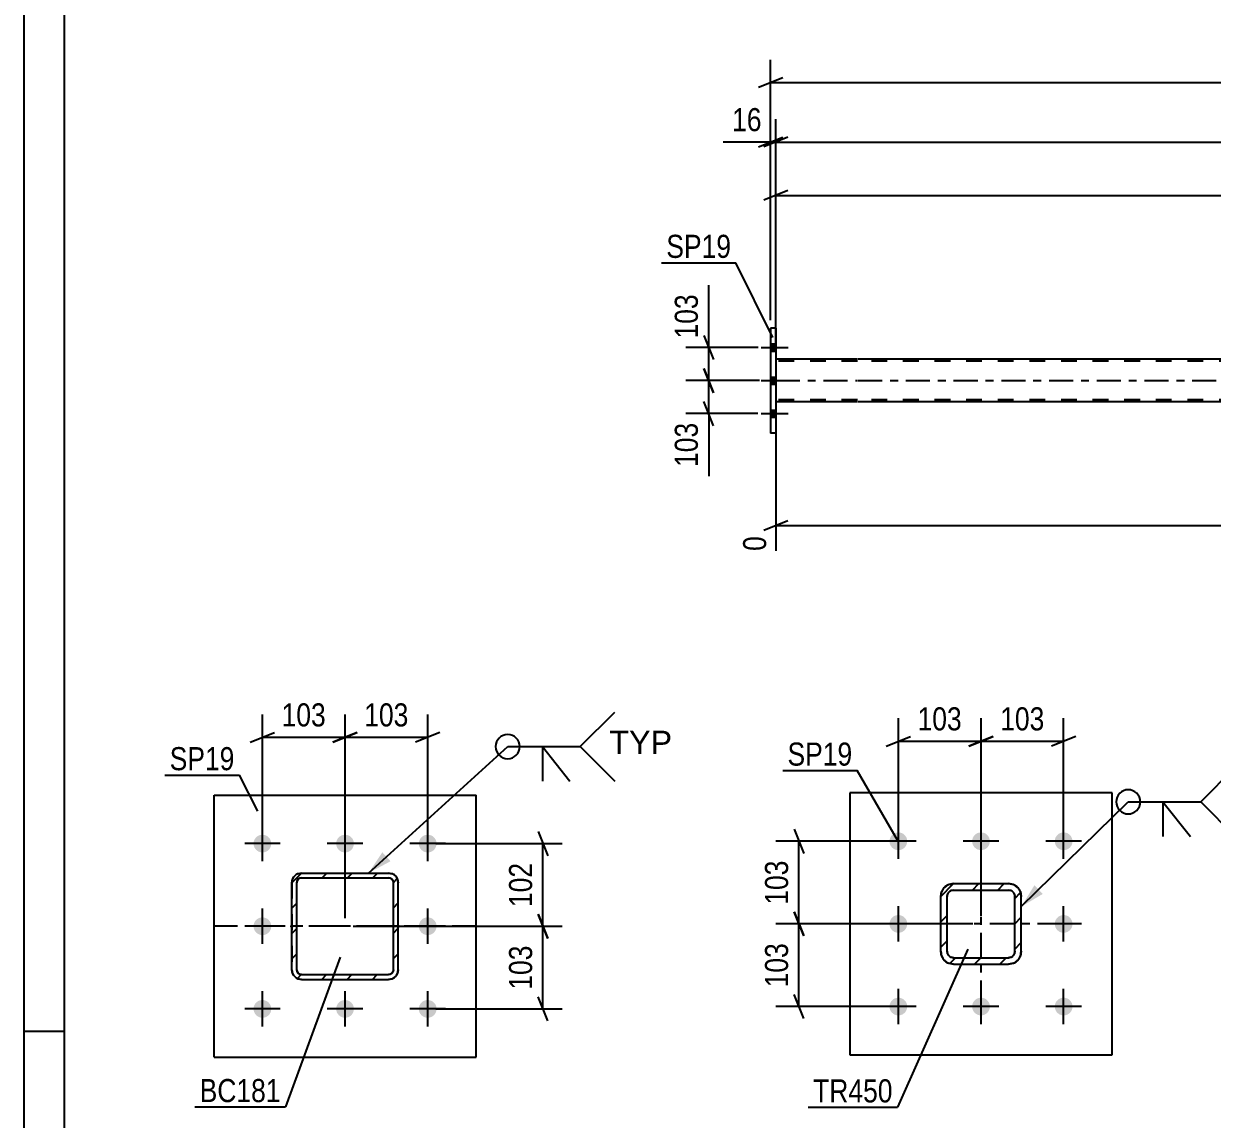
# Model space of a CAD drawing. Header units: millimetres. Extents: x 0 to 841, y 0 to 594.
# Drawn here: x 0 to 147.4, y 138.1 to 274 of the extents above; entities that cross this region are included whole.
import ezdxf

# ---------------------------------------------------------------- set-up
doc = ezdxf.new("R2010")
doc.units = ezdxf.units.MM
doc.linetypes.add('DXK_LINE_DOT2', pattern=[3.9198, 1.9599, -1.9599])
doc.linetypes.add('DXK_LINE_DOT3', pattern=[5.9187, 2.979, -0.9799, 0.9799, -0.9799])
doc.styles.add('Arial', font='ARIAL.TTF', dxfattribs={"height": 0.2})
doc.styles.add('Arial Narrow', font='ARIALN.TTF', dxfattribs={"height": 0.2})

# ---------------------------------------------------------------- blocks, each defined once
blk = doc.blocks.new('Unknown-318888172-1133')
at = {"color": 5, "linetype": 'Continuous'}
for p, q in [((0, 594), (0, 0)), ((5, 589), (5, 5)), ((5, 149), (0, 149))]:
    blk.add_line(p, q, dxfattribs=at)
blk = doc.blocks.new('Bolt-318888172-7480 - 7459')
at = {"linetype": 'Continuous'}
for points in [[(108.48, 171.48, -1), (108.48, 173.68, -1)], [(118.73, 171.48, -1), (118.73, 173.68, -1)], [(128.98, 171.48, -1), (128.98, 173.68, -1)], [(108.48, 161.23, -1), (108.48, 163.43, -1)], [(128.98, 161.23, -1), (128.98, 163.43, -1)], [(108.48, 150.98, -1), (108.48, 153.18, -1)], [(118.73, 150.98, -1), (118.73, 153.18, -1)], [(128.98, 150.98, -1), (128.98, 153.18, -1)]]:
    blk.add_hatch(color=1, dxfattribs=at).paths.add_polyline_path(points)
at = {"color": 1, "linetype": 'Continuous'}
for p, q in [((108.48, 170.38), (108.48, 174.78)), ((118.73, 170.38), (118.73, 174.78)), ((128.98, 170.38), (128.98, 174.78)), ((110.68, 172.58), (106.28, 172.58)), ((120.93, 172.58), (116.53, 172.58)), ((131.18, 172.58), (126.78, 172.58)), ((108.48, 160.13), (108.48, 164.53)), ((128.98, 160.13), (128.98, 164.53)), ((110.68, 162.33), (106.28, 162.33)), ((131.18, 162.33), (126.78, 162.33)), ((108.48, 149.88), (108.48, 154.28)), ((118.73, 149.88), (118.73, 154.28)), ((128.98, 149.88), (128.98, 154.28)), ((110.68, 152.08), (106.28, 152.08)), ((120.93, 152.08), (116.53, 152.08)), ((131.18, 152.08), (126.78, 152.08))]:
    blk.add_line(p, q, dxfattribs=at)
blk = doc.blocks.new('Part-318888172-7505 - 7459')
at = {"linetype": 'Continuous'}
h = blk.add_hatch(dxfattribs=at)
h.set_pattern_fill('', scale=0.7, style=0, pattern_type=0)
h.set_pattern_definition([(45, (115.3314, 167.3295), (-1.57154, 1.57154), [])])
h.paths.add_polyline_path([(122.13, 167.33), (115.33, 167.33), (114.72, 167.21), (114.2, 166.86), (113.85, 166.34), (113.73, 165.73), (113.73, 158.93), (113.85, 158.32), (114.2, 157.8), (114.72, 157.45), (115.33, 157.33), (122.13, 157.33), (122.74, 157.45), (123.26, 157.8), (123.61, 158.32), (123.73, 158.93), (123.73, 165.73), (123.61, 166.34), (123.26, 166.86), (122.74, 167.21)])
h.paths.add_polyline_path([(122.87, 166.04), (122.93, 165.73), (122.93, 158.93), (122.87, 158.62), (122.7, 158.36), (122.44, 158.19), (122.13, 158.13), (115.33, 158.13), (115.03, 158.19), (114.77, 158.36), (114.59, 158.62), (114.53, 158.93), (114.53, 165.73), (114.59, 166.04), (114.77, 166.3), (115.03, 166.47), (115.33, 166.53), (122.13, 166.53), (122.44, 166.47), (122.7, 166.3)])
at = {"color": 7, "linetype": 'DXK_LINE_DOT3'}
for p, q in [((118.73, 152.33), (118.73, 172.33)), ((128.73, 162.33), (108.73, 162.33))]:
    blk.add_line(p, q, dxfattribs=at)
at = {"color": 7, "linetype": 'DXK_LINE_DOT2'}
for p, q in [((114.72, 167.21), (115.33, 167.33)), ((115.33, 167.33), (122.13, 167.33)), ((122.13, 167.33), (122.74, 167.21)), ((113.73, 165.73), (113.85, 166.34)), ((113.73, 158.93), (113.73, 165.73)), ((114.59, 166.04), (114.53, 165.73)), ((114.53, 158.93), (114.53, 165.73)), ((115.33, 166.53), (115.03, 166.47)), ((115.33, 166.53), (122.13, 166.53)), ((122.44, 166.47), (122.13, 166.53)), ((122.93, 165.73), (122.87, 166.04)), ((122.93, 158.93), (122.93, 165.73)), ((123.61, 166.34), (123.73, 165.73)), ((123.73, 158.93), (123.73, 165.73)), ((113.85, 158.32), (113.73, 158.93)), ((114.53, 158.93), (114.59, 158.62)), ((115.03, 158.19), (115.33, 158.13)), ((115.33, 158.13), (122.13, 158.13)), ((122.13, 158.13), (122.44, 158.19)), ((122.87, 158.62), (122.93, 158.93)), ((123.73, 158.93), (123.61, 158.32)), ((115.33, 157.33), (114.72, 157.45)), ((115.33, 157.33), (122.13, 157.33)), ((122.74, 157.45), (122.13, 157.33))]:
    blk.add_line(p, q, dxfattribs=at)
at = {"color": 2, "linetype": 'Continuous'}
for p, q in [((115.33, 167.33), (114.72, 167.21)), ((115.33, 167.33), (122.13, 167.33)), ((122.74, 167.21), (122.13, 167.33)), ((113.85, 166.34), (113.73, 165.73)), ((113.73, 158.93), (113.73, 165.73)), ((114.53, 165.73), (114.59, 166.04)), ((114.53, 158.93), (114.53, 165.73)), ((115.03, 166.47), (115.33, 166.53)), ((115.33, 166.53), (122.13, 166.53)), ((122.13, 166.53), (122.44, 166.47)), ((122.87, 166.04), (122.93, 165.73)), ((122.93, 158.93), (122.93, 165.73)), ((123.73, 165.73), (123.61, 166.34)), ((123.73, 158.93), (123.73, 165.73)), ((113.73, 158.93), (113.85, 158.32)), ((114.59, 158.62), (114.53, 158.93)), ((115.33, 158.13), (115.03, 158.19)), ((115.33, 158.13), (122.13, 158.13)), ((122.44, 158.19), (122.13, 158.13)), ((122.93, 158.93), (122.87, 158.62)), ((123.61, 158.32), (123.73, 158.93)), ((114.72, 157.45), (115.33, 157.33)), ((115.33, 157.33), (122.13, 157.33)), ((122.13, 157.33), (122.74, 157.45))]:
    blk.add_line(p, q, dxfattribs=at)
at = {"color": 7, "linetype": 'DXK_LINE_DOT2'}
for centre, radius, start, end in [((115.33, 165.73), 1.6, 112.5, 157.5), ((122.13, 165.73), 1.6, 22.5, 67.5), ((115.33, 165.73), 0.8, 112.5, 157.5), ((122.13, 165.73), 0.8, 22.5, 67.5), ((115.33, 158.93), 1.6, 202.5, 247.5), ((115.33, 158.93), 0.8, 202.5, 247.5), ((122.13, 158.93), 0.8, 292.5, 337.5), ((122.13, 158.93), 1.6, 292.5, 337.5)]:
    blk.add_arc(centre, radius, start, end, dxfattribs=at)
at = {"color": 2, "linetype": 'Continuous'}
for centre, radius, start, end in [((115.33, 165.73), 1.6, 112.5, 157.5), ((122.13, 165.73), 1.6, 22.5, 67.5), ((115.33, 165.73), 0.8, 112.5, 157.5), ((122.13, 165.73), 0.8, 22.5, 67.5), ((115.33, 158.93), 1.6, 202.5, 247.5), ((115.33, 158.93), 0.8, 202.5, 247.5), ((122.13, 158.93), 0.8, 292.5, 337.5), ((122.13, 158.93), 1.6, 292.5, 337.5)]:
    blk.add_arc(centre, radius, start, end, dxfattribs=at)
blk = doc.blocks.new('Part-318888172-7579 - 7459')
at = {"color": 2, "linetype": 'Continuous'}
for p, q in [((134.98, 178.58), (102.48, 178.58)), ((102.48, 178.58), (102.48, 146.08)), ((134.98, 146.08), (134.98, 178.58)), ((102.48, 146.08), (134.98, 146.08))]:
    blk.add_line(p, q, dxfattribs=at)
blk = doc.blocks.new('Bolt-318888172-3132 - 3103')
at = {"linetype": 'Continuous'}
for points in [[(93.28, 233.37), (93.28, 234.25), (92.64, 234.25), (92.64, 233.37)], [(93.28, 233.37), (93.28, 234.25), (92.64, 234.25), (92.64, 233.37)], [(93.28, 233.37), (93.28, 234.25), (92.64, 234.25), (92.64, 233.37)], [(93.28, 229.27), (93.28, 230.15), (92.64, 230.15), (92.64, 229.27)], [(93.28, 229.27), (93.28, 230.15), (92.64, 230.15), (92.64, 229.27)], [(93.28, 225.17), (93.28, 226.05), (92.64, 226.05), (92.64, 225.17)], [(93.28, 225.17), (93.28, 226.05), (92.64, 226.05), (92.64, 225.17)], [(93.28, 225.17), (93.28, 226.05), (92.64, 226.05), (92.64, 225.17)]]:
    blk.add_hatch(color=1, dxfattribs=at).paths.add_polyline_path(points)
at = {"color": 1, "linetype": 'Continuous'}
for p, q in [((91.48, 233.81), (94.8, 233.81)), ((91.48, 233.81), (94.8, 233.81)), ((91.48, 233.81), (94.8, 233.81)), ((92.64, 234.25), (93.28, 234.25)), ((92.64, 234.25), (93.28, 234.25)), ((92.64, 234.25), (93.28, 234.25)), ((92.64, 233.37), (93.28, 233.37)), ((92.64, 233.37), (93.28, 233.37)), ((92.64, 233.37), (93.28, 233.37)), ((92.64, 230.15), (93.28, 230.15)), ((92.64, 230.15), (93.28, 230.15)), ((91.48, 229.71), (94.8, 229.71)), ((91.48, 229.71), (94.8, 229.71)), ((92.64, 229.27), (93.28, 229.27)), ((92.64, 229.27), (93.28, 229.27)), ((91.48, 225.61), (94.8, 225.61)), ((91.48, 225.61), (94.8, 225.61)), ((91.48, 225.61), (94.8, 225.61)), ((92.64, 226.05), (93.28, 226.05)), ((92.64, 226.05), (93.28, 226.05)), ((92.64, 226.05), (93.28, 226.05)), ((92.64, 225.17), (93.28, 225.17)), ((92.64, 225.17), (93.28, 225.17)), ((92.64, 225.17), (93.28, 225.17))]:
    blk.add_line(p, q, dxfattribs=at)
blk = doc.blocks.new('Part-318888172-3183 - 3103')
at = {"color": 2, "linetype": 'Continuous'}
for p, q in [((103.4, 232.35), (93.28, 232.35)), ((241.28, 232.35), (103.5, 232.35)), ((103.4, 227.07), (93.28, 227.07)), ((241.28, 227.07), (103.5, 227.07))]:
    blk.add_line(p, q, dxfattribs=at)
at = {"color": 7, "linetype": 'DXK_LINE_DOT2'}
for p, q in [((93.28, 232.35), (93.28, 227.07)), ((103.4, 232.11), (93.28, 232.11)), ((765.62, 232.11), (103.5, 232.11)), ((103.4, 227.31), (93.28, 227.31)), ((765.62, 227.31), (103.5, 227.31))]:
    blk.add_line(p, q, dxfattribs=at)
at = {"color": 7, "linetype": 'DXK_LINE_DOT3'}
for p, q in [((93.28, 229.71), (103.4, 229.71)), ((103.5, 229.71), (765.62, 229.71))]:
    blk.add_line(p, q, dxfattribs=at)
blk = doc.blocks.new('Part-318888172-3253 - 3103')
at = {"color": 2, "linetype": 'Continuous'}
for p, q in [((93.28, 236.21), (92.64, 236.21)), ((92.64, 236.21), (92.64, 223.21)), ((93.28, 236.21), (93.28, 223.21)), ((93.28, 223.21), (92.64, 223.21))]:
    blk.add_line(p, q, dxfattribs=at)
blk = doc.blocks.new('Part-318888172-2127 - 2100')
at = {"linetype": 'Continuous'}
for points in [[(33.25, 161.94, -1), (33.25, 162.14, -1)], [(46.45, 161.94, -1), (46.45, 162.14, -1)]]:
    blk.add_hatch(color=30, dxfattribs=at).paths.add_polyline_path(points)
at = {"color": 2, "linetype": 'Continuous'}
for p, q in [((23.6, 145.79), (23.6, 178.29)), ((23.6, 178.29), (56.1, 178.29)), ((56.1, 145.79), (56.1, 178.29)), ((23.6, 145.79), (56.1, 145.79))]:
    blk.add_line(p, q, dxfattribs=at)
at = {"color": 7, "linetype": 'DXK_LINE_DOT3'}
blk.add_line((56.1, 162.04), (23.6, 162.04), dxfattribs=at)
at = {"color": 30, "linetype": 'DXK_LINE_DOT3'}
blk.add_line((46.45, 162.04), (33.25, 162.04), dxfattribs=at)
at = {"color": 30, "linetype": 'Continuous'}
for centre in [(33.25, 162.04), (46.45, 162.04)]:
    blk.add_circle(centre, 0.1, dxfattribs=at)
blk = doc.blocks.new('Bolt-318888172-2111 - 2100')
at = {"linetype": 'Continuous'}
for points in [[(29.6, 171.19, -1), (29.6, 173.39, -1)], [(39.85, 171.19, -1), (39.85, 173.39, -1)], [(50.1, 171.19, -1), (50.1, 173.39, -1)], [(29.6, 160.94, -1), (29.6, 163.14, -1)], [(50.1, 160.94, -1), (50.1, 163.14, -1)], [(29.6, 150.69, -1), (29.6, 152.89, -1)], [(39.85, 150.69, -1), (39.85, 152.89, -1)], [(50.1, 150.69, -1), (50.1, 152.89, -1)]]:
    blk.add_hatch(color=1, dxfattribs=at).paths.add_polyline_path(points)
at = {"color": 1, "linetype": 'Continuous'}
for p, q in [((29.6, 170.09), (29.6, 174.49)), ((39.85, 170.09), (39.85, 174.49)), ((50.1, 170.09), (50.1, 174.49)), ((31.8, 172.29), (27.4, 172.29)), ((42.05, 172.29), (37.65, 172.29)), ((52.3, 172.29), (47.9, 172.29)), ((29.6, 159.84), (29.6, 164.24)), ((50.1, 159.84), (50.1, 164.24)), ((31.8, 162.04), (27.4, 162.04)), ((52.3, 162.04), (47.9, 162.04)), ((29.6, 149.59), (29.6, 153.99)), ((39.85, 149.59), (39.85, 153.99)), ((50.1, 149.59), (50.1, 153.99)), ((31.8, 151.79), (27.4, 151.79)), ((42.05, 151.79), (37.65, 151.79)), ((52.3, 151.79), (47.9, 151.79))]:
    blk.add_line(p, q, dxfattribs=at)
blk = doc.blocks.new('Part-318888172-2219 - 2100')
at = {"linetype": 'Continuous'}
h = blk.add_hatch(dxfattribs=at)
h.set_pattern_fill('', scale=0.7, style=0, pattern_type=0)
h.set_pattern_definition([(45, (34.4469, 168.6371), (-1.57154, 1.57154), [])])
h.paths.add_polyline_path([(45.25, 168.64), (34.45, 168.64), (33.99, 168.55), (33.6, 168.29), (33.34, 167.9), (33.25, 167.44), (33.25, 156.64), (33.34, 156.18), (33.6, 155.79), (33.99, 155.53), (34.45, 155.44), (45.25, 155.44), (45.71, 155.53), (46.1, 155.79), (46.36, 156.18), (46.45, 156.64), (46.45, 167.44), (46.36, 167.9), (46.1, 168.29), (45.71, 168.55)])
h.paths.add_polyline_path([(45.8, 167.67), (45.85, 167.44), (45.85, 156.64), (45.8, 156.41), (45.67, 156.21), (45.48, 156.08), (45.25, 156.04), (34.45, 156.04), (34.22, 156.08), (34.02, 156.21), (33.89, 156.41), (33.85, 156.64), (33.85, 167.44), (33.89, 167.67), (34.02, 167.86), (34.22, 167.99), (34.45, 168.04), (45.25, 168.04), (45.48, 167.99), (45.67, 167.86)])
at = {"color": 7, "linetype": 'DXK_LINE_DOT2'}
for p, q in [((33.99, 168.55), (34.45, 168.64)), ((34.45, 168.64), (45.25, 168.64)), ((45.25, 168.64), (45.71, 168.55)), ((33.25, 167.44), (33.34, 167.9)), ((33.25, 167.44), (33.25, 156.64)), ((33.89, 167.67), (33.85, 167.44)), ((33.85, 156.64), (33.85, 167.44)), ((34.02, 167.86), (33.89, 167.67)), ((34.22, 167.99), (34.02, 167.86)), ((34.45, 168.04), (34.22, 167.99)), ((34.45, 168.04), (45.25, 168.04)), ((45.48, 167.99), (45.25, 168.04)), ((45.67, 167.86), (45.48, 167.99)), ((45.8, 167.67), (45.67, 167.86)), ((45.85, 167.44), (45.8, 167.67)), ((45.85, 156.64), (45.85, 167.44)), ((46.36, 167.9), (46.45, 167.44)), ((46.45, 156.64), (46.45, 167.44)), ((33.34, 156.18), (33.25, 156.64)), ((33.85, 156.64), (33.89, 156.41)), ((33.89, 156.41), (34.02, 156.21)), ((45.67, 156.21), (45.8, 156.41)), ((45.8, 156.41), (45.85, 156.64)), ((46.45, 156.64), (46.36, 156.18)), ((34.45, 155.44), (33.99, 155.53)), ((34.02, 156.21), (34.22, 156.08)), ((34.22, 156.08), (34.45, 156.04)), ((34.45, 156.04), (45.25, 156.04)), ((34.45, 155.44), (45.25, 155.44)), ((45.25, 156.04), (45.48, 156.08)), ((45.71, 155.53), (45.25, 155.44)), ((45.48, 156.08), (45.67, 156.21))]:
    blk.add_line(p, q, dxfattribs=at)
at = {"color": 2, "linetype": 'Continuous'}
for p, q in [((34.45, 168.64), (33.99, 168.55)), ((34.45, 168.64), (34.45, 168.64)), ((34.45, 168.64), (45.25, 168.64)), ((45.25, 168.64), (45.25, 168.64)), ((45.71, 168.55), (45.25, 168.64)), ((33.34, 167.9), (33.25, 167.44)), ((33.25, 167.44), (33.25, 167.44)), ((33.25, 156.64), (33.25, 167.44)), ((33.85, 167.44), (33.89, 167.67)), ((33.85, 167.44), (33.85, 167.44)), ((33.85, 156.64), (33.85, 167.44)), ((33.89, 167.67), (34.02, 167.86)), ((34.02, 167.86), (34.22, 167.99)), ((34.22, 167.99), (34.45, 168.04)), ((34.45, 168.04), (34.45, 168.04)), ((34.45, 168.04), (45.25, 168.04)), ((45.25, 168.04), (45.25, 168.04)), ((45.25, 168.04), (45.48, 167.99)), ((45.48, 167.99), (45.67, 167.86)), ((45.67, 167.86), (45.8, 167.67)), ((45.8, 167.67), (45.85, 167.44)), ((45.85, 167.44), (45.85, 167.44)), ((45.85, 156.64), (45.85, 167.44)), ((46.45, 167.44), (46.36, 167.9)), ((46.45, 167.44), (46.45, 167.44)), ((46.45, 156.64), (46.45, 167.44)), ((33.25, 156.64), (33.25, 156.64)), ((33.25, 156.64), (33.34, 156.18)), ((33.85, 156.64), (33.85, 156.64)), ((33.89, 156.41), (33.85, 156.64)), ((34.02, 156.21), (33.89, 156.41)), ((45.8, 156.41), (45.67, 156.21)), ((45.85, 156.64), (45.8, 156.41)), ((45.85, 156.64), (45.85, 156.64)), ((46.36, 156.18), (46.45, 156.64)), ((46.45, 156.64), (46.45, 156.64)), ((33.99, 155.53), (34.45, 155.44)), ((34.22, 156.08), (34.02, 156.21)), ((34.45, 156.04), (34.22, 156.08)), ((34.45, 156.04), (34.45, 156.04)), ((34.45, 156.04), (45.25, 156.04)), ((34.45, 155.44), (34.45, 155.44)), ((34.45, 155.44), (45.25, 155.44)), ((45.48, 156.08), (45.25, 156.04)), ((45.25, 156.04), (45.25, 156.04)), ((45.25, 155.44), (45.71, 155.53)), ((45.25, 155.44), (45.25, 155.44)), ((45.67, 156.21), (45.48, 156.08))]:
    blk.add_line(p, q, dxfattribs=at)
at = {"color": 7, "linetype": 'DXK_LINE_DOT3'}
blk.add_line((39.85, 162.04), (39.85, 162.04), dxfattribs=at)
at = {"color": 7, "linetype": 'DXK_LINE_DOT2'}
for centre, start, end in [((34.45, 167.44), 112.5, 157.5), ((45.25, 167.44), 22.5, 67.5), ((34.45, 156.64), 202.5, 247.5), ((45.25, 156.64), 292.5, 337.5)]:
    blk.add_arc(centre, 1.2, start, end, dxfattribs=at)
at = {"color": 2, "linetype": 'Continuous'}
for centre, start, end in [((34.45, 167.44), 112.5, 157.5), ((45.25, 167.44), 22.5, 67.5), ((34.45, 156.64), 202.5, 247.5), ((45.25, 156.64), 292.5, 337.5)]:
    blk.add_arc(centre, 1.2, start, end, dxfattribs=at)
blk = doc.blocks.new('StraightDimension-318888172-7680 - 7459')
at = {"color": 7, "linetype": 'Continuous'}
for p, q in [((95.55, 163.83), (96.75, 160.83)), ((117.73, 162.33), (93.3, 162.33)), ((96.15, 152.08), (96.15, 162.33)), ((96.75, 150.58), (95.55, 153.58)), ((107.48, 152.08), (93.3, 152.08))]:
    blk.add_line(p, q, dxfattribs=at)
at = {"color": 0}
blk.add_wipeout([(95.4, 160.55), (91.2, 160.55), (91.2, 153.86), (95.4, 153.86)], dxfattribs=at)
at = {"color": 3, "style": 'Arial Narrow'}
blk.add_text('103', height=2.863, rotation=90.0002, dxfattribs=at).set_placement((94.8, 154.46))
blk = doc.blocks.new('StraightDimension-318888172-7640 - 7459')
at = {"color": 7, "linetype": 'Continuous'}
for p, q in [((118.73, 163.33), (118.73, 187.83)), ((128.98, 173.58), (128.98, 187.83)), ((117.23, 184.38), (120.23, 185.58)), ((118.73, 184.98), (128.98, 184.98)), ((130.48, 185.58), (127.48, 184.38))]:
    blk.add_line(p, q, dxfattribs=at)
at = {"color": 0}
blk.add_wipeout([(127.2, 185.73), (127.2, 189.93), (120.51, 189.93), (120.51, 185.73)], dxfattribs=at)
at = {"color": 3, "style": 'Arial Narrow'}
blk.add_text('103', height=2.863, dxfattribs=at).set_placement((121.11, 186.33))
blk = doc.blocks.new('StraightDimension-318888172-7653 - 7459')
at = {"color": 7, "linetype": 'Continuous'}
for p, q in [((108.48, 173.58), (108.48, 187.83)), ((118.73, 163.33), (118.73, 187.83)), ((106.98, 184.38), (109.98, 185.58)), ((108.48, 184.98), (118.73, 184.98)), ((120.23, 185.58), (117.23, 184.38))]:
    blk.add_line(p, q, dxfattribs=at)
at = {"color": 0}
blk.add_wipeout([(116.95, 185.73), (116.95, 189.93), (110.26, 189.93), (110.26, 185.73)], dxfattribs=at)
at = {"color": 3, "style": 'Arial Narrow'}
blk.add_text('103', height=2.863, dxfattribs=at).set_placement((110.86, 186.33))
blk = doc.blocks.new('StraightDimension-318888172-7667 - 7459')
at = {"color": 7, "linetype": 'Continuous'}
for p, q in [((95.55, 174.08), (96.75, 171.08)), ((107.48, 172.58), (93.3, 172.58)), ((96.15, 162.33), (96.15, 172.58)), ((96.75, 160.83), (95.55, 163.83)), ((117.73, 162.33), (93.3, 162.33))]:
    blk.add_line(p, q, dxfattribs=at)
at = {"color": 0}
blk.add_wipeout([(95.4, 170.8), (91.2, 170.8), (91.2, 164.11), (95.4, 164.11)], dxfattribs=at)
at = {"color": 3, "style": 'Arial Narrow'}
blk.add_text('103', height=2.863, rotation=90.0002, dxfattribs=at).set_placement((94.8, 164.71))
blk = doc.blocks.new('StraightDimension-318888172-3474 - 3103')
at = {"color": 7, "linetype": 'Continuous'}
for p, q in [((93.28, 233.35), (93.28, 255.52)), ((94.78, 253.27), (91.78, 252.07)), ((93.28, 252.67), (242.08, 252.67))]:
    blk.add_line(p, q, dxfattribs=at)
blk = doc.blocks.new('StraightDimension-318888172-3418 - 3103')
at = {"color": 7, "linetype": 'Continuous'}
for p, q in [((92.64, 237.21), (92.64, 262.14)), ((93.28, 237.21), (93.28, 262.14)), ((91.14, 258.69), (94.14, 259.89)), ((94.78, 259.89), (91.78, 258.69)), ((92.64, 259.29), (86.74, 259.29)), ((92.64, 259.29), (86.74, 259.29)), ((92.64, 259.29), (93.28, 259.29))]:
    blk.add_line(p, q, dxfattribs=at)
at = {"color": 0}
blk.add_wipeout([(92.12, 260.04), (92.12, 264.24), (87.26, 264.24), (87.26, 260.04)], dxfattribs=at)
at = {"color": 3, "style": 'Arial Narrow'}
blk.add_text('16', height=2.863, dxfattribs=at).set_placement((87.86, 260.64))
blk = doc.blocks.new('StraightDimension-318888172-3428 - 3103')
at = {"color": 7, "linetype": 'Continuous'}
for p, q in [((93.28, 237.21), (93.28, 262.14)), ((94.78, 259.89), (91.78, 258.69)), ((93.28, 259.29), (775.84, 259.29))]:
    blk.add_line(p, q, dxfattribs=at)
blk = doc.blocks.new('StraightDimension-318888172-3449 - 3103')
at = {"color": 7, "linetype": 'Continuous'}
for p, q in [((92.64, 237.21), (92.64, 269.51)), ((94.14, 267.26), (91.14, 266.06)), ((92.64, 266.66), (776.48, 266.66))]:
    blk.add_line(p, q, dxfattribs=at)
blk = doc.blocks.new('StraightDimension-318888172-3479 - 3103')
at = {"color": 7, "linetype": 'Continuous'}
for p, q in [((84.96, 233.81), (84.96, 241.54)), ((84.96, 233.81), (84.96, 241.54)), ((84.36, 235.31), (85.56, 232.31)), ((91.11, 233.81), (82.11, 233.81)), ((84.96, 229.71), (84.96, 233.81)), ((85.56, 228.21), (84.36, 231.21)), ((91.24, 229.71), (82.11, 229.71))]:
    blk.add_line(p, q, dxfattribs=at)
at = {"color": 0}
blk.add_wipeout([(84.21, 241.02), (80.01, 241.02), (80.01, 234.33), (84.21, 234.33)], dxfattribs=at)
at = {"color": 3, "style": 'Arial Narrow'}
blk.add_text('103', height=2.863, rotation=90.0002, dxfattribs=at).set_placement((83.61, 234.93))
blk = doc.blocks.new('StraightDimension-318888172-3492 - 3103')
at = {"color": 7, "linetype": 'Continuous'}
for p, q in [((84.36, 231.21), (85.56, 228.21)), ((91.24, 229.71), (82.11, 229.71)), ((84.96, 225.61), (84.96, 229.71)), ((85.56, 224.11), (84.36, 227.11)), ((91.05, 225.61), (82.11, 225.61)), ((84.96, 225.61), (84.96, 217.87)), ((84.96, 225.61), (84.96, 217.87))]:
    blk.add_line(p, q, dxfattribs=at)
at = {"color": 0}
blk.add_wipeout([(84.21, 225.08), (80.01, 225.08), (80.01, 218.4), (84.21, 218.4)], dxfattribs=at)
at = {"color": 3, "style": 'Arial Narrow'}
blk.add_text('103', height=2.863, rotation=90.0002, dxfattribs=at).set_placement((83.61, 219))
blk = doc.blocks.new('StraightDimension-318888172-3568 - 3103')
at = {"color": 7, "linetype": 'Continuous'}
for p, q in [((93.28, 226.07), (93.28, 208.59)), ((94.78, 212.32), (91.78, 211.12)), ((93.28, 211.72), (242.08, 211.72))]:
    blk.add_line(p, q, dxfattribs=at)
at = {"color": 0, "linetype": 'Continuous'}
blk.add_wipeout([(92.68, 211.02), (88.48, 211.02), (88.48, 207.99), (92.68, 207.99)], dxfattribs=at)
at = {"color": 3, "linetype": 'Continuous', "style": 'Arial Narrow'}
blk.add_text('0', height=2.86, rotation=90.0002, dxfattribs=at).set_placement((92.08, 208.59))
blk = doc.blocks.new('StraightDimension-318888172-2309 - 2100')
at = {"color": 7, "linetype": 'Continuous'}
for p, q in [((63.8, 173.79), (65, 170.79)), ((51.1, 172.29), (66.8, 172.29)), ((64.4, 162.04), (64.4, 172.29)), ((65, 160.54), (63.8, 163.54)), ((40.85, 162.04), (66.8, 162.04))]:
    blk.add_line(p, q, dxfattribs=at)
at = {"color": 0}
blk.add_wipeout([(63.65, 170.51), (59.45, 170.51), (59.45, 163.82), (63.65, 163.82)], dxfattribs=at)
at = {"color": 3, "style": 'Arial Narrow'}
blk.add_text('102', height=2.863, rotation=90.0002, dxfattribs=at).set_placement((63.05, 164.42))
blk = doc.blocks.new('StraightDimension-318888172-2301 - 2100')
at = {"color": 7, "linetype": 'Continuous'}
for p, q in [((63.8, 163.54), (65, 160.54)), ((40.85, 162.04), (66.8, 162.04)), ((64.4, 151.79), (64.4, 162.04)), ((65, 150.29), (63.8, 153.29)), ((51.1, 151.79), (66.8, 151.79))]:
    blk.add_line(p, q, dxfattribs=at)
at = {"color": 0}
blk.add_wipeout([(63.65, 160.26), (59.45, 160.26), (59.45, 153.57), (63.65, 153.57)], dxfattribs=at)
at = {"color": 3, "style": 'Arial Narrow'}
blk.add_text('103', height=2.863, rotation=90.0002, dxfattribs=at).set_placement((63.05, 154.17))
blk = doc.blocks.new('StraightDimension-318888172-2318 - 2100')
at = {"color": 7, "linetype": 'Continuous'}
for p, q in [((29.6, 173.29), (29.6, 188.32)), ((39.85, 163.04), (39.85, 188.32)), ((28.1, 184.87), (31.1, 186.07)), ((41.35, 186.07), (38.35, 184.87)), ((29.6, 185.47), (39.85, 185.47))]:
    blk.add_line(p, q, dxfattribs=at)
at = {"color": 0}
blk.add_wipeout([(38.06, 186.22), (38.06, 190.42), (31.38, 190.42), (31.38, 186.22)], dxfattribs=at)
at = {"color": 3, "style": 'Arial Narrow'}
blk.add_text('103', height=2.863, dxfattribs=at).set_placement((31.98, 186.82))
blk = doc.blocks.new('StraightDimension-318888172-2326 - 2100')
at = {"color": 7, "linetype": 'Continuous'}
for p, q in [((39.85, 163.04), (39.85, 188.32)), ((50.1, 173.29), (50.1, 188.32)), ((38.35, 184.87), (41.35, 186.07)), ((51.6, 186.07), (48.6, 184.87)), ((39.85, 185.47), (50.1, 185.47))]:
    blk.add_line(p, q, dxfattribs=at)
at = {"color": 0}
blk.add_wipeout([(48.31, 186.22), (48.31, 190.42), (41.63, 190.42), (41.63, 186.22)], dxfattribs=at)
at = {"color": 3, "style": 'Arial Narrow'}
blk.add_text('103', height=2.863, dxfattribs=at).set_placement((42.23, 186.82))
blk = doc.blocks.new('Mark-318888172-7501 - 7459')
at = {"color": 0}
blk.add_wipeout([(107.77, 140.19), (107.77, 143.19), (97.91, 143.19), (97.91, 140.19)], dxfattribs=at)
blk.add_wipeout([(107.77, 140.19), (107.77, 143.19), (97.91, 143.19), (97.91, 140.19)], dxfattribs=at)
at = {"color": 30, "linetype": 'Continuous'}
for p in [(117.1, 159.18), (97.31, 139.59)]:
    blk.add_line(p, (108.37, 139.59), dxfattribs=at)
at = {"color": 3, "style": 'Arial Narrow'}
blk.add_text('TR450', height=2.863, dxfattribs=at).set_placement((97.91, 140.19))
blk = doc.blocks.new('Mark-318888172-7575 - 7459')
at = {"color": 0}
blk.add_wipeout([(102.77, 181.96), (102.77, 184.96), (94.73, 184.96), (94.73, 181.96)], dxfattribs=at)
blk.add_wipeout([(102.77, 181.96), (102.77, 184.96), (94.73, 184.96), (94.73, 181.96)], dxfattribs=at)
at = {"color": 30, "linetype": 'Continuous'}
for p in [(94.13, 181.36), (108.37, 172.7)]:
    blk.add_line(p, (103.37, 181.36), dxfattribs=at)
at = {"color": 3, "style": 'Arial Narrow'}
blk.add_text('SP19', height=2.863, dxfattribs=at).set_placement((94.73, 181.96))
blk = doc.blocks.new('WeldMark-318888172-7693 - 7459')
at = {"linetype": 'Continuous'}
blk.add_hatch(color=30, dxfattribs=at).paths.add_polyline_path([(126.4, 166.05), (123.73, 164.48), (125.35, 167.12)])
at = {"color": 30, "linetype": 'Continuous'}
for p, q in [((123.73, 164.48), (136.99, 177.47)), ((136.99, 177.47), (145.99, 177.47))]:
    blk.add_line(p, q, dxfattribs=at)
at = {"color": 3, "linetype": 'Continuous'}
for q in [(144.7, 173.19), (141.27, 173.19)]:
    blk.add_line((141.27, 177.47), q, dxfattribs=at)
for start, end in [(90, 270), (270, 90)]:
    blk.add_arc((136.99, 177.47), 1.5, start, end, dxfattribs=at)
at = {"color": 0, "linetype": 'Continuous'}
blk.add_wipeout([(157.36, 176.57), (157.36, 179.57), (149.59, 179.57), (149.59, 176.57)], dxfattribs=at)
blk.add_wipeout([(157.36, 176.57), (157.36, 179.57), (149.59, 179.57), (149.59, 176.57)], dxfattribs=at)
at = {"color": 3, "linetype": 'Continuous'}
for q in [(150.27, 181.76), (150.27, 173.19)]:
    blk.add_line((145.99, 177.47), q, dxfattribs=at)
at = {"color": 3, "linetype": 'Continuous', "style": 'Arial'}
blk.add_text('TYP', height=2.865, dxfattribs=at).set_placement((149.59, 176.57))
blk = doc.blocks.new('Mark-318888172-3249 - 3103')
at = {"color": 0}
blk.add_wipeout([(87.74, 244.93), (87.74, 247.93), (79.7, 247.93), (79.7, 244.93)], dxfattribs=at)
blk.add_wipeout([(87.74, 244.93), (87.74, 247.93), (79.7, 247.93), (79.7, 244.93)], dxfattribs=at)
at = {"color": 30, "linetype": 'Continuous'}
for p in [(79.1, 244.33), (92.93, 235.07)]:
    blk.add_line(p, (88.34, 244.33), dxfattribs=at)
at = {"color": 3, "style": 'Arial Narrow'}
blk.add_text('SP19', height=2.863, dxfattribs=at).set_placement((79.7, 244.93))
blk = doc.blocks.new('WeldMark-318888172-2334 - 2100')
at = {"linetype": 'Continuous'}
blk.add_hatch(color=30, dxfattribs=at).paths.add_polyline_path([(45.49, 170.1), (42.76, 168.64), (44.48, 171.21)])
at = {"color": 30, "linetype": 'Continuous'}
for p, q in [((42.76, 168.64), (60.03, 184.32)), ((60.03, 184.32), (69.03, 184.32))]:
    blk.add_line(p, q, dxfattribs=at)
at = {"color": 3, "linetype": 'Continuous'}
for q in [(67.75, 180.03), (64.32, 180.03)]:
    blk.add_line((64.32, 184.32), q, dxfattribs=at)
for start, end in [(90, 270), (270, 90)]:
    blk.add_arc((60.03, 184.32), 1.5, start, end, dxfattribs=at)
at = {"color": 0, "linetype": 'Continuous'}
blk.add_wipeout([(80.41, 183.42), (80.41, 186.42), (72.63, 186.42), (72.63, 183.42)], dxfattribs=at)
blk.add_wipeout([(80.41, 183.42), (80.41, 186.42), (72.63, 186.42), (72.63, 183.42)], dxfattribs=at)
at = {"color": 3, "linetype": 'Continuous'}
for q in [(73.32, 188.6), (73.32, 180.03)]:
    blk.add_line((69.03, 184.32), q, dxfattribs=at)
at = {"color": 3, "linetype": 'Continuous', "style": 'Arial'}
blk.add_text('TYP', height=2.865, dxfattribs=at).set_placement((72.63, 183.42))
blk = doc.blocks.new('Mark-318888172-2215 - 2100')
at = {"color": 0}
blk.add_wipeout([(31.87, 140.23), (31.87, 143.23), (21.82, 143.23), (21.82, 140.23)], dxfattribs=at)
blk.add_wipeout([(31.87, 140.23), (31.87, 143.23), (21.82, 143.23), (21.82, 140.23)], dxfattribs=at)
at = {"color": 30, "linetype": 'Continuous'}
for p in [(39.25, 158.2), (21.22, 139.63)]:
    blk.add_line(p, (32.47, 139.63), dxfattribs=at)
at = {"color": 3, "style": 'Arial Narrow'}
blk.add_text('BC181', height=2.863, dxfattribs=at).set_placement((21.82, 140.23))
blk = doc.blocks.new('Mark-318888172-2123 - 2100')
at = {"color": 0}
blk.add_wipeout([(26.14, 181.39), (26.14, 184.39), (18.1, 184.39), (18.1, 181.39)], dxfattribs=at)
blk.add_wipeout([(26.14, 181.39), (26.14, 184.39), (18.1, 184.39), (18.1, 181.39)], dxfattribs=at)
at = {"color": 30, "linetype": 'Continuous'}
for p in [(17.5, 180.79), (29.05, 176.32)]:
    blk.add_line(p, (26.74, 180.79), dxfattribs=at)
at = {"color": 3, "style": 'Arial Narrow'}
blk.add_text('SP19', height=2.863, dxfattribs=at).set_placement((18.1, 181.39))

msp = doc.modelspace()

# ---------------------------------------------------------------- block references
for name in ['Unknown-318888172-1133', 'Part-318888172-3253 - 3103', 'Bolt-318888172-3132 - 3103', 'Part-318888172-3183 - 3103', 'Part-318888172-7579 - 7459', 'Part-318888172-2127 - 2100', 'Bolt-318888172-2111 - 2100', 'Bolt-318888172-7480 - 7459', 'Part-318888172-7505 - 7459', 'Part-318888172-2219 - 2100']:
    msp.add_blockref(name, (0, 0))

# ---------------------------------------------------------------- next in the draw order: block references
for name in ['StraightDimension-318888172-3474 - 3103', 'StraightDimension-318888172-2309 - 2100', 'StraightDimension-318888172-7680 - 7459', 'Mark-318888172-2215 - 2100']:
    msp.add_blockref(name, (0, 0))

# ---------------------------------------------------------------- next in the draw order: block references
for name in ['StraightDimension-318888172-3418 - 3103', 'StraightDimension-318888172-7640 - 7459', 'StraightDimension-318888172-2301 - 2100', 'Mark-318888172-7501 - 7459']:
    msp.add_blockref(name, (0, 0))

# ---------------------------------------------------------------- next in the draw order: block references
for name in ['StraightDimension-318888172-3428 - 3103', 'StraightDimension-318888172-2318 - 2100', 'StraightDimension-318888172-7653 - 7459', 'WeldMark-318888172-7693 - 7459']:
    msp.add_blockref(name, (0, 0))

# ---------------------------------------------------------------- next in the draw order: block references
for name in ['StraightDimension-318888172-3449 - 3103', 'StraightDimension-318888172-2326 - 2100', 'Mark-318888172-2123 - 2100', 'StraightDimension-318888172-7667 - 7459']:
    msp.add_blockref(name, (0, 0))

# ---------------------------------------------------------------- next in the draw order: block references
for name in ['StraightDimension-318888172-3479 - 3103', 'WeldMark-318888172-2334 - 2100', 'Mark-318888172-7575 - 7459']:
    msp.add_blockref(name, (0, 0))

# ---------------------------------------------------------------- next in the draw order: block references
for name in ['Mark-318888172-3249 - 3103', 'StraightDimension-318888172-3492 - 3103']:
    msp.add_blockref(name, (0, 0))

# ---------------------------------------------------------------- next in the draw order: block references
msp.add_blockref('StraightDimension-318888172-3568 - 3103', (0, 0))

doc.saveas('drawing.dxf')
